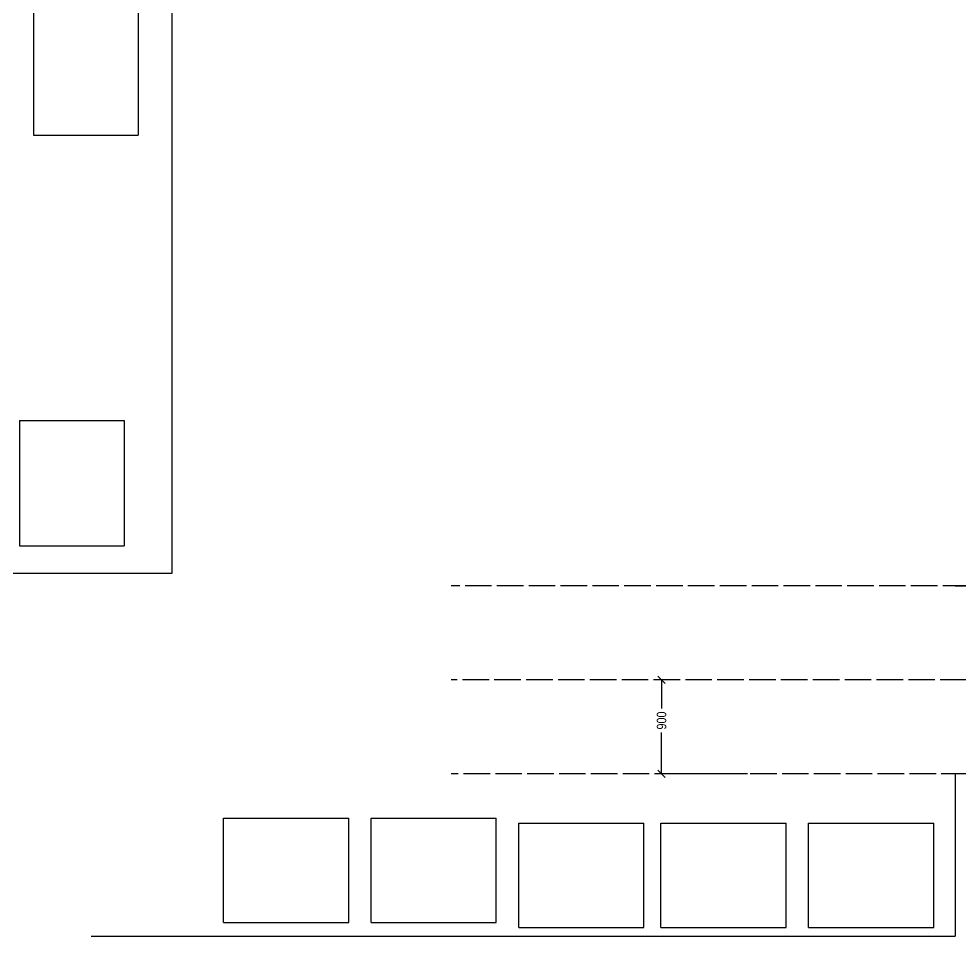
# Model space of a CAD drawing. Header units: millimetres. Extents: x -9564 to 100419, y -25359 to 24346.
# Drawn here: x 29981 to 38989, y -25359 to -16585 of the extents above; entities that cross this region are included whole.
import ezdxf

# ---------------------------------------------------------------- set-up
doc = ezdxf.new("R2010")
doc.units = ezdxf.units.MM
doc.header["$LTSCALE"] = 100
doc.linetypes.add('DASHEDX2', pattern=[3.048, 2.54, -0.508])
for name, color, linetype in [('Area circulacion', 50, 'DASHEDX2'), ('Cotas secundarias', 81, 'Continuous'), ('Mesas-estantes', 230, 'Continuous'), ('MUROS', 7, 'Continuous')]:
    doc.layers.add(name, color=color, linetype=linetype)
doc.styles.add('OpenSansCondensed-Light', font='OpenSansCondensed-Light.ttf')
doc.dimstyles.new('Cotas Mateo', dxfattribs={"dimtxt": 90, "dimasz": 70, "dimexe": 0.375, "dimexo": 0.125, "dimgap": 0.1, "dimtad": 1, "dimzin": 12, "dimdsep": 46, "dimtxsty": 'OpenSansCondensed-Light', "dimblk": 'OBLIQUE', "dimcen": 2.5, "dimazin": 3, "dimtfac": 0.5, "dimtmove": 2, "dimatfit": 3, "dimarcsym": 0})

# ---------------------------------------------------------------- blocks, each defined once
blk = doc.blocks.new('_OBLIQUE')
at = {"color": 0, "linetype": 'ByBlock'}
blk.add_line((-0.5, -0.5), (0.5, 0.5), dxfattribs=at)
blk = doc.blocks.new('*D43')
at = {"layer": 'Cotas secundarias', "color": 0, "lineweight": -2, "transparency": 16777216}
for p, q in [((36132.2, -22907), (36131.8, -22907)), ((36132.2, -22907), (36132.2, -23180.4)), ((36132.2, -23807), (36132.2, -23412)), ((36954.9, -23807), (36131.8, -23807))]:
    blk.add_line(p, q, dxfattribs=at)
at = {"layer": 'Defpoints', "color": 0, "transparency": 16777216}
for p in [(36132.3, -22907), (36132.2, -23807), (36955, -23807)]:
    blk.add_point(p, dxfattribs=at)
at = {"layer": 'Cotas secundarias', "color": 0, "lineweight": -2, "transparency": 16777216, "xscale": 70, "yscale": 70, "zscale": 70}
for p, rotation in [((36132.2, -22907), 90), ((36132.2, -23807), 270)]:
    blk.add_blockref('_OBLIQUE', p, dxfattribs=dict(at, rotation=rotation))
at = {"layer": 'Cotas secundarias', "color": 0, "transparency": 16777216, "insert": (36132.2, -23296.2), "char_height": 90, "attachment_point": 5, "rotation": 90, "style": 'OpenSansCondensed-Light'}
blk.add_mtext('900', dxfattribs=at)

msp = doc.modelspace()

# ---------------------------------------------------------------- linework, layer by layer
msp.add_lwpolyline([(23087.707, -15986.043), (31444.599, -15986.043), (31444.599, -21889.555), (23087.707, -21889.555)])
at = {"layer": 'Area circulacion', "color": 2}
for p, q in [((43953.695, -22006.953), (34119.756, -22006.953)), ((44843.695, -22906.953), (34119.756, -22906.953)), ((44853.695, -23806.953), (34119.756, -23806.953))]:
    msp.add_line(p, q, dxfattribs=at)
at = {"layer": 'Mesas-estantes'}
for p, q in [((30122.423, -16499.531), (30122.423, -17698.154)), ((31122.423, -16499.531), (31122.423, -17698.154)), ((30122.423, -17698.154), (30622.423, -17698.154)), ((30622.423, -17698.154), (31122.423, -17698.154)), ((29989.407, -20425.343), (30489.407, -20425.343)), ((29989.407, -20425.343), (29989.407, -21623.966)), ((30489.407, -20425.343), (30989.407, -20425.343)), ((30989.407, -20425.343), (30989.407, -21623.966)), ((29989.407, -21623.966), (30489.407, -21623.966)), ((30489.407, -21623.966), (30989.407, -21623.966)), ((31940.844, -24728.886), (31940.844, -24228.886)), ((31940.844, -24228.886), (33139.467, -24228.886)), ((33139.467, -24728.886), (33139.467, -24228.886)), ((33351.641, -24728.886), (33351.641, -24228.886)), ((33351.641, -24228.886), (34550.264, -24228.886)), ((34550.264, -24728.886), (34550.264, -24228.886)), ((34764.355, -24777.093), (34764.355, -24277.093)), ((34764.355, -24277.093), (35962.978, -24277.093)), ((35962.978, -24777.093), (35962.978, -24277.093)), ((36126.26, -24777.093), (36126.26, -24277.093)), ((36126.26, -24277.093), (37324.883, -24277.093)), ((37324.883, -24777.093), (37324.883, -24277.093)), ((37537.058, -24777.093), (37537.058, -24277.093)), ((37537.058, -24277.093), (38735.68, -24277.093)), ((38735.68, -24777.093), (38735.68, -24277.093)), ((31940.844, -25228.886), (31940.844, -24728.886)), ((33139.467, -25228.886), (33139.467, -24728.886)), ((33351.641, -25228.886), (33351.641, -24728.886)), ((34550.264, -25228.886), (34550.264, -24728.886)), ((34764.355, -25277.093), (34764.355, -24777.093)), ((35962.978, -25277.093), (35962.978, -24777.093)), ((36126.26, -25277.093), (36126.26, -24777.093)), ((37324.883, -25277.093), (37324.883, -24777.093)), ((37537.058, -25277.093), (37537.058, -24777.093)), ((38735.68, -25277.093), (38735.68, -24777.093)), ((31940.844, -25228.886), (33139.467, -25228.886)), ((33351.641, -25228.886), (34550.264, -25228.886)), ((34764.355, -25277.093), (35962.978, -25277.093)), ((36126.26, -25277.093), (37324.883, -25277.093)), ((37537.058, -25277.093), (38735.68, -25277.093))]:
    msp.add_line(p, q, dxfattribs=at)
at = {"layer": 'MUROS'}
for p, q in [((38941.278, -22006.953), (39041.278, -22006.953)), ((38941.278, -23806.953), (38941.278, -25358.736)), ((30675.182, -25358.736), (38941.278, -25358.736))]:
    msp.add_line(p, q, dxfattribs=at)

# ---------------------------------------------------------------- dimensions: what is measured, and where the dimension line sits
at = {"layer": 'Cotas secundarias'}
dim = msp.add_linear_dim(base=(36132.165, -23806.953), p1=(36132.331, -22906.953), p2=(36954.981, -23806.953), angle=90, dimstyle='Cotas Mateo', dxfattribs=at)
dim.commit()
dim.dimension.update_dxf_attribs({"geometry": '*D43', "text_midpoint": (36132.165, -23296.21), "dimtype": 160})

doc.saveas('drawing.dxf')
